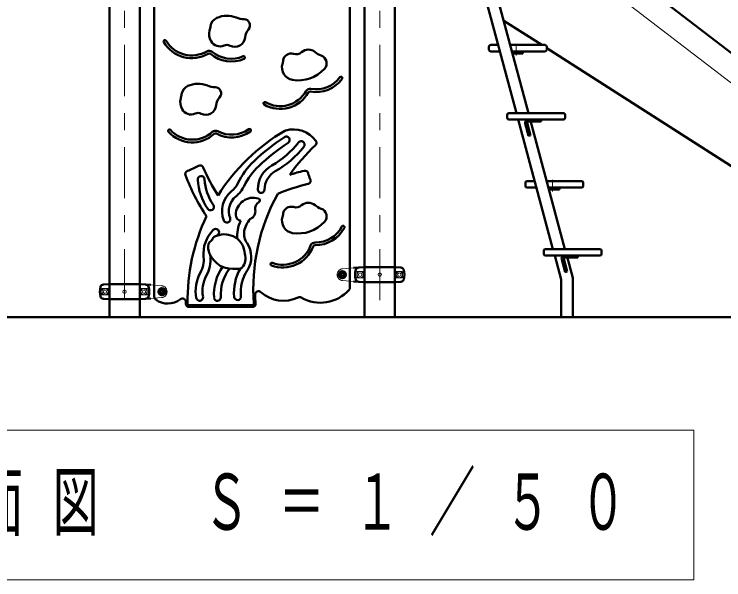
# Model space of a CAD drawing. Units: millimetres on the paper, scale 1:50. Extents: x -385 to 0, y -594 to 267.
# Drawn here: x -103.58 to -61.88, y -152.61 to -119.36 of the extents above; entities that cross this region are included whole.
import ezdxf

# ---------------------------------------------------------------- set-up
doc = ezdxf.new("R2010")
doc.units = ezdxf.units.MM
doc.linetypes.add('USER1', pattern=[4.5, 2.5, -2])
doc.linetypes.add('USER2', pattern=[6, 3, -1, 1, -1])
doc.layers.add('LY_1', color=140, linetype='Continuous', lineweight=50)
doc.styles.add('ＭＳ ゴシック', font='')
doc.styles.get('ＭＳ ゴシック').set_extended_font_data('MS Gothic')

msp = doc.modelspace()

# ---------------------------------------------------------------- linework, layer by layer
at = {"layer": 'LY_1', "color": 7, "linetype": 'USER2', "lineweight": 13}
for p, q in [((-97.1, -97.175), (-97.1, -137.175)), ((-82.1, -97.175), (-82.1, -137.175)), ((-74.08, -121.107), (-74.08, -121.785)), ((-71.937, -129.107), (-71.937, -129.785))]:
    msp.add_line(p, q, dxfattribs=at)
at = {"layer": 'LY_1'}
for p, q in [((-97.991, -137.175), (-97.991, -97.594)), ((-96.209, -137.175), (-96.209, -97.594)), ((-82.991, -137.175), (-82.991, -97.594)), ((-81.209, -137.175), (-81.209, -97.594)), ((-51.972, -128.912), (-73.467, -112.415)), ((-74.062, -125.175), (-76.104, -117.555)), ((-73.358, -125.175), (-75.4, -117.555)), ((-95.35, -135.979), (-95.35, -117.975)), ((-83.85, -135.43), (-83.85, -117.975)), ((-74.813, -119.745), (-72.576, -121.175)), ((-89.81, -120.233), (-89.815, -120.259)), ((-75.68, -121.455), (-75.68, -121.275)), ((-75.58, -121.175), (-75.134, -121.175)), ((-74.43, -121.175), (-72.38, -121.175)), ((-72.28, -121.455), (-72.28, -121.275)), ((-72.28, -121.363), (-55.698, -131.961)), ((-75.58, -121.555), (-75.032, -121.555)), ((-74.328, -121.555), (-72.38, -121.555)), ((-74.296, -121.675), (-73.68, -121.675)), ((-73.68, -121.555), (-73.68, -121.675)), ((-91.51, -124.233), (-91.515, -124.259)), ((-74.609, -125.455), (-74.609, -125.275)), ((-74.509, -125.175), (-71.309, -125.175)), ((-71.209, -125.455), (-71.209, -125.275)), ((-74.509, -125.555), (-71.309, -125.555)), ((-71.918, -133.175), (-73.96, -125.555)), ((-73.351, -126.521), (-73.548, -125.781)), ((-73.235, -126.49), (-73.432, -125.75)), ((-73.374, -125.555), (-72.609, -125.555)), ((-73.374, -125.675), (-72.609, -125.675)), ((-71.214, -133.175), (-73.256, -125.555)), ((-72.609, -125.555), (-72.609, -125.675)), ((-73.351, -126.521), (-73.235, -126.49)), ((-73.537, -129.455), (-73.537, -129.275)), ((-73.437, -129.175), (-72.99, -129.175)), ((-72.286, -129.175), (-70.237, -129.175)), ((-70.137, -129.455), (-70.137, -129.275)), ((-73.437, -129.555), (-72.889, -129.555)), ((-72.185, -129.555), (-70.237, -129.555)), ((-72.153, -129.675), (-71.537, -129.675)), ((-71.537, -129.555), (-71.537, -129.675)), ((-89.53, -130.153), (-89.544, -130.156)), ((-90.035, -133.449), (-90.024, -133.481)), ((-72.465, -133.455), (-72.465, -133.275)), ((-72.365, -133.175), (-69.165, -133.175)), ((-69.065, -133.455), (-69.065, -133.275)), ((-72.365, -133.555), (-69.165, -133.555)), ((-71.44, -134.958), (-71.816, -133.555)), ((-71.207, -134.521), (-71.405, -133.781)), ((-71.091, -134.49), (-71.289, -133.75)), ((-71.231, -133.555), (-70.465, -133.555)), ((-71.231, -133.675), (-70.465, -133.675)), ((-70.76, -134.868), (-71.112, -133.555)), ((-70.465, -133.555), (-70.465, -133.675)), ((-83.02, -134.225), (-83.65, -134.28)), ((-81.18, -134.225), (-83.021, -134.225)), ((-81.18, -134.225), (-80.865, -134.252)), ((-90.73, -134.342), (-90.382, -134.34)), ((-84.38, -134.628), (-84.3, -134.582)), ((-84.38, -134.628), (-84.38, -134.721)), ((-84.3, -134.582), (-84.22, -134.628)), ((-84.22, -134.628), (-84.22, -134.721)), ((-71.207, -134.521), (-71.091, -134.49)), ((-84.38, -134.721), (-84.3, -134.767)), ((-84.3, -134.767), (-84.22, -134.721)), ((-83.02, -135.125), (-83.65, -135.069)), ((-81.18, -135.125), (-83.021, -135.125)), ((-81.18, -135.125), (-80.865, -135.097)), ((-71.44, -137.175), (-71.44, -134.958)), ((-70.76, -137.175), (-70.76, -134.868)), ((-98.02, -135.225), (-98.336, -135.252)), ((-98.02, -135.225), (-96.18, -135.225)), ((-96.18, -135.225), (-95.55, -135.28)), ((-71.44, -137.175), (-71.44, -135.538)), ((-70.76, -137.175), (-70.76, -135.538)), ((-94.98, -135.628), (-94.9, -135.582)), ((-94.98, -135.628), (-94.98, -135.721)), ((-94.98, -135.721), (-94.9, -135.767)), ((-94.9, -135.582), (-94.82, -135.628)), ((-94.9, -135.767), (-94.82, -135.721)), ((-94.82, -135.628), (-94.82, -135.721)), ((-98.02, -136.125), (-98.336, -136.097)), ((-98.02, -136.125), (-96.18, -136.125)), ((-96.18, -136.125), (-95.55, -136.069)), ((-93.315, -136.475), (-89.576, -136.475)), ((-93.315, -136.575), (-89.576, -136.575))]:
    msp.add_line(p, q, dxfattribs=at)
at = {"layer": 'LY_1', "color": 7, "lineweight": 13}
for p, q in [((-52.825, -130.022), (-74.32, -113.525)), ((-83.435, -134.859), (-83.435, -134.49)), ((-83.066, -134.49), (-83.435, -134.49)), ((-81.135, -134.49), (-80.766, -134.49)), ((-80.766, -134.859), (-80.766, -134.49)), ((-83.066, -134.859), (-83.435, -134.859)), ((-81.135, -134.859), (-80.766, -134.859)), ((-98.435, -135.859), (-98.435, -135.49)), ((-98.066, -135.49), (-98.435, -135.49)), ((-96.135, -135.49), (-95.766, -135.49)), ((-95.766, -135.859), (-95.766, -135.49)), ((-98.066, -135.859), (-98.435, -135.859)), ((-96.135, -135.859), (-95.766, -135.859)), ((-63.632, -143.812), (-120.432, -143.812)), ((-63.632, -152.612), (-63.632, -143.812)), ((-120.432, -152.612), (-63.632, -152.612))]:
    msp.add_line(p, q, dxfattribs=at)
at = {"layer": 'LY_1', "color": 7, "linetype": 'USER1', "lineweight": 13}
for p, q in [((-83.65, -134.28), (-84.281, -134.326)), ((-83.65, -135.069), (-84.281, -135.023)), ((-95.55, -135.28), (-94.92, -135.326)), ((-95.55, -136.069), (-94.92, -136.023))]:
    msp.add_line(p, q, dxfattribs=at)
at = {"layer": 'LY_1', "color": 7}
msp.add_line((-148.349, -137.175), (-38.252, -137.175), dxfattribs=at)
at = {"layer": 'LY_1'}
msp.add_lwpolyline([(-91.6, -132.328), (-91.627, -132.357), (-91.653, -132.386)], dxfattribs=at)
at = {"layer": 'LY_1', "color": 7, "lineweight": 13}
for centre, radius in [((-84.3, -134.675), 0.24), ((-84.3, -134.675), 0.11), ((-83.25, -134.675), 0.185), ((-83.25, -134.675), 0.1), ((-82.1, -134.675), 0.1), ((-80.95, -134.675), 0.185), ((-80.95, -134.675), 0.1), ((-98.25, -135.675), 0.185), ((-95.95, -135.675), 0.185), ((-94.9, -135.675), 0.24), ((-98.25, -135.675), 0.1), ((-97.1, -135.675), 0.1), ((-95.95, -135.675), 0.1), ((-94.9, -135.675), 0.11)]:
    msp.add_circle(centre, radius, dxfattribs=at)
at = {"layer": 'LY_1'}
for centre, radius in [((-84.3, -134.675), 0.21), ((-84.3, -134.675), 0.13), ((-94.9, -135.675), 0.21), ((-94.9, -135.675), 0.13)]:
    msp.add_circle(centre, radius, dxfattribs=at)
at = {"layer": 'LY_1', "color": 7, "linetype": 'USER1', "lineweight": 13}
for centre, radius in [((-84.3, -134.675), 0.15), ((-84.3, -134.675), 0.125), ((-94.9, -135.675), 0.15), ((-94.9, -135.675), 0.125)]:
    msp.add_circle(centre, radius, dxfattribs=at)
at = {"layer": 'LY_1'}
for centre, radius, start, end in [((-91.412, -120.167), 0.64, 114.5322, 170.5242), ((-91.073, -120.91), 1.457, 68.0778, 114.5322), ((-90.009, -118.267), 1.392, 248.0778, 267.4391), ((-90.088, -120.02), 0.363, 318.9436, 87.4391), ((-95.239, -119.528), 3.24, 345.7989, 350.5242), ((-91.273, -120.531), 0.851, 165.7988, 209.6948), ((-89.194, -120.798), 0.823, 138.9435, 175.1508), ((-94.723, -120.967), 0.08, 30.2121, 210.2121), ((-93.15, -120.051), 1.74, 210.2121, 300.3662), ((-90.617, -120.678), 0.606, 242.7998, 355.1508), ((-93.15, -120.051), 1.9, 210.2121, 300.3662), ((-91.49, -120.655), 0.602, 209.6948, 293.707), ((-91.082, -121.583), 0.412, 62.7998, 113.707), ((-75.58, -121.275), 0.1, 90, 180), ((-72.38, -121.275), 0.1, 0, 90), ((-92.129, -121.794), 0.28, 50.0289, 120.3662), ((-92.129, -121.794), 0.12, 50.0289, 120.3662), ((-90.831, -120.246), 1.9, 230.0289, 293.5826), ((-90.831, -120.246), 1.74, 230.0289, 293.5826), ((-87.308, -122.149), 0.472, 73.3441, 172.7234), ((-87.026, -121.208), 0.511, 253.3441, 310.6584), ((-86.294, -122.06), 0.612, 50.0349, 130.6584), ((-85.148, -120.692), 1.172, 230.0349, 250.4814), ((-75.58, -121.455), 0.1, 180, 270), ((-72.38, -121.455), 0.1, 270, 0), ((-90.103, -121.914), 0.08, 293.5826, 113.5826), ((-89.003, -121.933), 1.236, 343.4715, 352.7234), ((-85.7, -122.247), 0.478, 317.7813, 70.4814), ((-87.108, -122.495), 0.741, 163.4715, 260.7715), ((-86.892, -121.166), 2.088, 260.7715, 317.7813), ((-92.773, -124.91), 1.457, 68.0778, 114.5322), ((-85.845, -122.039), 1.9, 260.0289, 323.5826), ((-85.845, -122.039), 1.74, 260.0289, 323.5826), ((-84.381, -123.12), 0.08, 323.5826, 143.5826), ((-93.112, -124.167), 0.64, 114.5322, 170.5242), ((-91.709, -122.267), 1.392, 248.0778, 267.4391), ((-91.788, -124.02), 0.363, 318.9436, 87.4391), ((-86.195, -124.029), 0.28, 80.0289, 150.3662), ((-96.939, -123.528), 3.24, 345.7989, 350.5242), ((-90.894, -124.798), 0.823, 138.9435, 175.1508), ((-87.951, -123.03), 1.9, 240.2121, 330.3662), ((-87.951, -123.03), 1.74, 240.2121, 330.3662), ((-86.195, -124.029), 0.12, 80.0289, 150.3662), ((-92.973, -124.531), 0.851, 165.7988, 209.6948), ((-88.855, -124.61), 0.08, 60.2121, 240.2121), ((-93.19, -124.655), 0.602, 209.6948, 293.707), ((-92.317, -124.678), 0.606, 242.7998, 355.1508), ((-92.782, -125.583), 0.412, 62.7998, 113.707), ((-74.509, -125.275), 0.1, 90, 180), ((-74.509, -125.455), 0.1, 180, 270), ((-71.309, -125.275), 0.1, 0, 90), ((-71.309, -125.455), 0.1, 270, 0), ((-73.374, -125.735), 0.18, 90, 194.9397), ((-73.374, -125.735), 0.06, 90, 194.9397), ((-94.462, -126.222), 0.08, 42.2121, 222.2121), ((-93.114, -125), 1.9, 222.2121, 312.3662), ((-93.114, -125), 1.74, 222.2121, 312.3662), ((-91.752, -126.492), 0.28, 62.0289, 132.3662), ((-91.752, -126.492), 0.12, 62.0289, 132.3662), ((-90.805, -124.708), 1.9, 242.0289, 305.5826), ((-90.805, -124.708), 1.74, 242.0289, 305.5826), ((-81.825, -136.198), 11.572, 120.3717, 147.6884), ((-89.746, -126.188), 0.08, 305.5826, 125.5826), ((-87.575, -126.387), 0.2, 105.2571, 120.3717), ((-87.189, -127.801), 1.666, 36.8621, 105.2571), ((-79.765, -138.427), 14.255, 123.8361, 133.0002), ((-87.591, -126.753), 0.2, 303.8361, 123.8361), ((-79.765, -138.427), 13.855, 123.8361, 133.0002), ((-91.032, -123.647), 5.285, 299.4278, 321.9009), ((-91.032, -123.647), 5.685, 299.4278, 321.9009), ((-77.958, -135.504), 11.572, 133.1967, 144.6197), ((-86.716, -127.031), 0.2, 321.9009, 141.9009), ((-86.016, -126.922), 0.2, 313.1967, 36.8621), ((-86.567, -131.134), 4.282, 133.0002, 154.5509), ((-97.927, -117.927), 11.572, 292.983, 296.5954), ((-92.656, -128.453), 0.2, 23.2989, 116.5954), ((-81.844, -123.797), 11.572, 203.2989, 212.4908), ((-86.567, -131.134), 3.882, 133.0002, 154.5509), ((-87.629, -129.679), 1.641, 119.4278, 179.7029), ((-93.33, -128.764), 0.2, 112.983, 200.5228), ((-82.68, -124.777), 11.572, 200.5228, 213.9412), ((-87.629, -129.679), 1.241, 119.4278, 179.7029), ((-83.645, -140.605), 12.382, 103.5537, 107.6182), ((-86.5, -128.762), 0.2, 11.9482, 103.5537), ((-85.08, -128.462), 1.252, 191.9482, 208.2972), ((-92.598, -129.081), 0.2, 3.4799, 183.4799), ((-89.404, -128.886), 3.4, 183.4799, 214.395), ((-89.404, -128.886), 3, 183.4799, 214.395), ((-86.358, -129.15), 0.2, 283.3238, 28.2972), ((-73.437, -129.275), 0.1, 90, 180), ((-70.237, -129.275), 0.1, 0, 90), ((-91.691, -128.695), 1.393, 309.1907, 334.5509), ((-91.691, -128.695), 1.792, 309.1907, 334.5509), ((-89.07, -129.672), 0.2, 179.7029, 359.7029), ((-83.645, -140.605), 11.572, 103.3238, 112.615), ((-73.437, -129.455), 0.1, 180, 270), ((-70.237, -129.455), 0.1, 270, 0), ((-89.854, -130.947), 1.514, 129.1907, 200.8345), ((-89.854, -130.947), 1.113, 129.1907, 200.8345), ((-77.958, -135.504), 11.572, 151.1642, 184.3845), ((-89.537, -131.18), 1.025, 72.4004, 178.9517), ((-88.992, -130.794), 0.431, 119.5459, 189.8877), ((-89.263, -130.316), 0.118, 299.5459, 72.4004), ((-86.294, -131.06), 0.612, 50.0349, 130.6584), ((-92.045, -130.694), 0.2, 214.395, 34.395), ((-89.901, -130.952), 0.491, 293.4422, 9.8877), ((-87.308, -131.149), 0.472, 73.3441, 172.7234), ((-87.026, -130.208), 0.511, 253.3441, 310.6584), ((-85.148, -129.692), 1.172, 230.0349, 250.4814), ((-85.7, -131.247), 0.478, 317.7813, 70.4814), ((-81.825, -136.198), 11.572, 154.6204, 180.9785), ((-91.082, -131.415), 0.2, 200.8345, 20.8345), ((-90.223, -131.168), 0.339, 178.9517, 262.264), ((-87.108, -131.495), 0.741, 163.4715, 260.7715), ((-89.003, -130.933), 1.236, 343.4715, 352.7234), ((-88.745, -132.322), 1.73, 151.7531, 188.8754), ((-88.745, -132.322), 1.33, 136.2627, 171.3655), ((-86.892, -130.166), 2.088, 260.7715, 317.7813), ((-90.49, -133.442), 1.973, 135.0544, 185.6453), ((-91.745, -132.19), 0.2, 316.4709, 135.0544), ((-89.096, -132.269), 0.975, 171.3655, 214.3241), ((-85.867, -131.044), 1.9, 269.0289, 332.5826), ((-85.867, -131.044), 1.74, 269.0289, 332.5826), ((-84.252, -131.882), 0.08, 332.5826, 152.5826), ((-92.16, -132.472), 0.257, 306.6009, 337.5873), ((-91.66, -132.678), 0.285, 95.0017, 157.5873), ((-91.225, -133.493), 1.191, 2.1199, 112.7034), ((-90.49, -133.442), 1.573, 135.0544, 137.4601), ((-91.728, -133.053), 0.468, 126.6008, 190.7499), ((-91.089, -133.63), 1.439, 327.2551, 34.3241), ((-87.792, -132.352), 1.9, 249.2121, 339.3662), ((-87.792, -132.352), 1.74, 249.2121, 339.3662), ((-85.902, -133.064), 0.28, 89.0289, 159.3662), ((-85.902, -133.064), 0.12, 89.0289, 159.3662), ((-90.737, -132.865), 1.477, 190.7499, 270.2462), ((-90.756, -133.724), 0.772, 315.4016, 20.8633), ((-72.365, -133.275), 0.1, 90, 180), ((-72.365, -133.455), 0.1, 180, 270), ((-69.165, -133.275), 0.1, 0, 90), ((-69.165, -133.455), 0.1, 270, 0), ((-94.012, -133.791), 1.566, 330.9382, 5.6453), ((-94.012, -133.791), 1.966, 330.9382, 5.6453), ((-90.49, -133.442), 1.573, 182.7854, 185.6453), ((-71.231, -133.735), 0.18, 90, 194.9397), ((-71.231, -133.735), 0.06, 90, 194.9397), ((-88.924, -135.856), 2.922, 145.778, 183.3593), ((-90.384, -134.092), 0.249, 270.2462, 315.4016), ((-88.438, -134.054), 0.08, 69.2121, 249.2121), ((-83.319, -134.451), 0.2, 95, 163.8038), ((-80.882, -134.451), 0.2, 16.1962, 85), ((-90.711, -135.625), 2.21, 150.9382, 190.9981), ((-88.924, -135.856), 2.522, 142.7304, 183.3593), ((-87.813, -135.737), 2.856, 150.2494, 185.0523), ((-87.813, -135.737), 2.456, 147.2551, 185.0523), ((-82.55, -134.675), 1, 163.8038, 196.1962), ((-81.65, -134.675), 1, 343.8037, 16.1962), ((-90.711, -135.625), 1.81, 150.9382, 190.9981), ((-83.319, -134.898), 0.2, 196.1962, 265), ((-80.882, -134.898), 0.2, 275, 343.8037), ((-97.55, -135.675), 1, 163.8038, 196.1962), ((-98.319, -135.451), 0.2, 95, 163.8038), ((-95.882, -135.451), 0.2, 16.1962, 85), ((-96.65, -135.675), 1, 343.8037, 16.1962), ((-84.05, -135.43), 0.2, 318.5713, 0), ((-98.319, -135.898), 0.2, 196.1962, 265), ((-95.882, -135.898), 0.2, 275, 343.8037), ((-90.459, -135.971), 0.2, 185.0523, 5.0523), ((-89.225, -135.852), 0.2, 48.2213, 181.7729), ((-77.958, -135.504), 11.472, 181.7729, 184.3845), ((-87.763, -134.216), 1.994, 228.2213, 295.6757), ((-85.586, -134.074), 2.248, 239.9632, 318.5713), ((-95.15, -135.979), 0.2, 180, 233.5782), ((-94.557, -135.175), 1.2, 233.5782, 307.9006), ((-93.697, -136.279), 0.2, 0.3907, 127.9006), ((-81.825, -136.198), 11.672, 180.3907, 180.9785), ((-92.684, -136.008), 0.2, 190.9981, 10.9981), ((-91.642, -136.016), 0.2, 183.3593, 3.3592), ((-89.576, -136.395), 0.18, 270, 4.3845), ((-86.812, -136.194), 0.2, 59.9633, 115.6757), ((-93.315, -136.395), 0.18, 180.9785, 270), ((-93.315, -136.395), 0.08, 180.9785, 270), ((-89.576, -136.395), 0.08, 270, 4.3845)]:
    msp.add_arc(centre, radius, start, end, dxfattribs=at)
at = {"layer": 'LY_1', "color": 7, "linetype": 'USER1', "lineweight": 13}
for centre, start, end in [((-84.251, -134.675), 95, 265), ((-94.95, -135.675), 275, 85)]:
    msp.add_arc(centre, 0.35, start, end, dxfattribs=at)
at = {"layer": 'LY_1', "color": 7, "lineweight": 13}
for centre, start, end in [((-85.626, -134.675), 355.8705, 4.1295), ((-78.575, -134.675), 175.8705, 184.1295), ((-100.626, -135.675), 355.8705, 4.1295), ((-93.575, -135.675), 175.8705, 184.1295)]:
    msp.add_arc(centre, 2.567, start, end, dxfattribs=at)

# ---------------------------------------------------------------- texts
at = {"layer": 'LY_1', "color": 7, "insert": (-119.032, -148.212), "char_height": 3.299, "attachment_point": 4, "style": 'ＭＳ ゴシック'}
msp.add_mtext('\\T1.64;\\W0.6;Ｄ視立面図\u3000Ｓ＝１／５０', dxfattribs=at)

doc.saveas('drawing.dxf')
